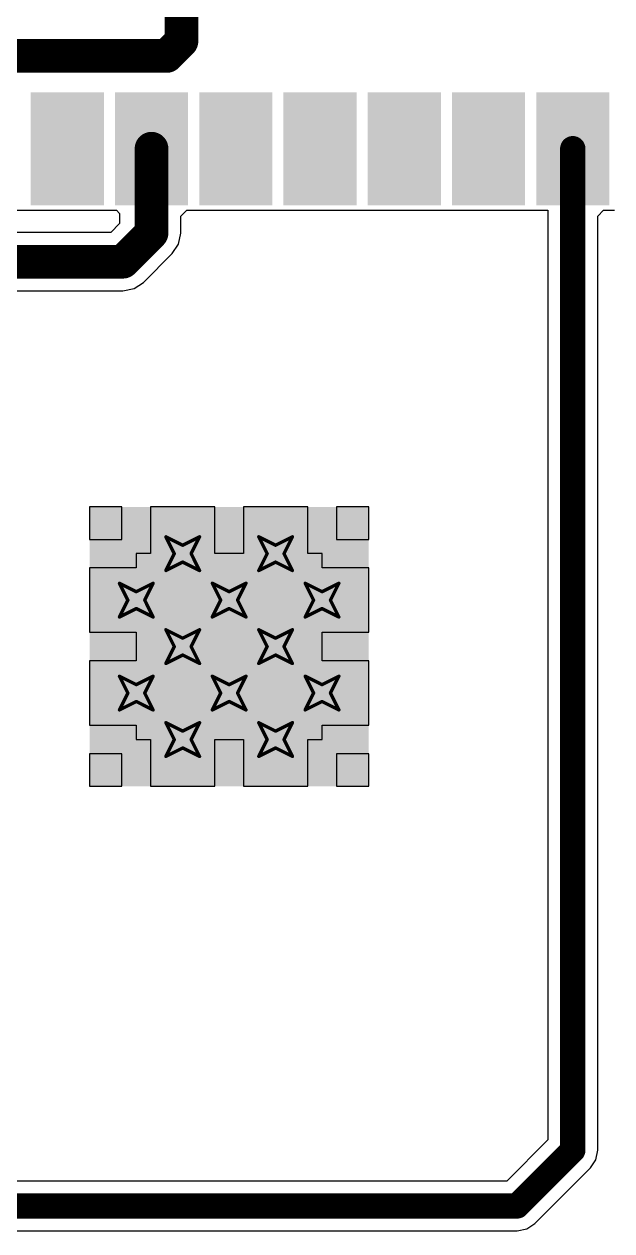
# Model space of a CAD drawing. Header units: inches. Extents: x -5 to 433, y -20 to 71.
# Drawn here: x 66.56 to 75.42, y 31.91 to 50.09 of the extents above; entities that cross this region are included whole.
import ezdxf

# ---------------------------------------------------------------- set-up
doc = ezdxf.new("R2010")
doc.units = ezdxf.units.IN
for name, color, linetype in [('Bottom Layer', 5, 'Continuous'), ('Drill Drawing', 1, 'Continuous'), ('Multi-Layer', 9, 'Continuous'), ('Pad Holes', 156, 'Continuous'), ('Top Layer', 1, 'Continuous'), ('Top Paste', 8, 'Continuous'), ('Top Solder', 216, 'Continuous')]:
    doc.layers.add(name, color=color, linetype=linetype)

msp = doc.modelspace()

# ---------------------------------------------------------------- hatches: boundary and pattern name
at = {"layer": 'Bottom Layer'}
h = msp.add_hatch(color=5, dxfattribs=at)
edge = h.paths.add_edge_path()
edge.add_arc((68.948, 42.109), 0.3, 0, 360)
h = msp.add_hatch(color=5, dxfattribs=at)
edge = h.paths.add_edge_path()
edge.add_arc((70.348, 42.109), 0.3, 0, 360)
h = msp.add_hatch(color=5, dxfattribs=at)
edge = h.paths.add_edge_path()
edge.add_arc((68.248, 41.409), 0.3, 0, 360)
h = msp.add_hatch(color=5, dxfattribs=at)
edge = h.paths.add_edge_path()
edge.add_arc((69.648, 41.409), 0.3, 0, 360)
h = msp.add_hatch(color=5, dxfattribs=at)
edge = h.paths.add_edge_path()
edge.add_arc((71.048, 41.409), 0.3, 0, 360)
h = msp.add_hatch(color=5, dxfattribs=at)
edge = h.paths.add_edge_path()
edge.add_arc((68.948, 40.709), 0.3, 0, 360)
h = msp.add_hatch(color=5, dxfattribs=at)
edge = h.paths.add_edge_path()
edge.add_arc((70.348, 40.709), 0.3, 0, 360)
h = msp.add_hatch(color=5, dxfattribs=at)
edge = h.paths.add_edge_path()
edge.add_arc((68.248, 40.009), 0.3, 0, 360)
h = msp.add_hatch(color=5, dxfattribs=at)
edge = h.paths.add_edge_path()
edge.add_arc((69.648, 40.009), 0.3, 0, 360)
h = msp.add_hatch(color=5, dxfattribs=at)
edge = h.paths.add_edge_path()
edge.add_arc((71.048, 40.009), 0.3, 0, 360)
h = msp.add_hatch(color=5, dxfattribs=at)
edge = h.paths.add_edge_path()
edge.add_arc((68.948, 39.309), 0.3, 0, 360)
h = msp.add_hatch(color=5, dxfattribs=at)
edge = h.paths.add_edge_path()
edge.add_arc((70.348, 39.309), 0.3, 0, 360)
at = {"layer": 'Multi-Layer'}
h = msp.add_hatch(color=9, dxfattribs=at)
edge = h.paths.add_edge_path()
edge.add_arc((68.948, 42.109), 0.3, 0, 360)
h = msp.add_hatch(color=9, dxfattribs=at)
edge = h.paths.add_edge_path()
edge.add_arc((70.348, 42.109), 0.3, 0, 360)
h = msp.add_hatch(color=9, dxfattribs=at)
edge = h.paths.add_edge_path()
edge.add_arc((68.248, 41.409), 0.3, 0, 360)
h = msp.add_hatch(color=9, dxfattribs=at)
edge = h.paths.add_edge_path()
edge.add_arc((69.648, 41.409), 0.3, 0, 360)
h = msp.add_hatch(color=9, dxfattribs=at)
edge = h.paths.add_edge_path()
edge.add_arc((71.048, 41.409), 0.3, 0, 360)
h = msp.add_hatch(color=9, dxfattribs=at)
edge = h.paths.add_edge_path()
edge.add_arc((68.948, 40.709), 0.3, 0, 360)
h = msp.add_hatch(color=9, dxfattribs=at)
edge = h.paths.add_edge_path()
edge.add_arc((70.348, 40.709), 0.3, 0, 360)
h = msp.add_hatch(color=9, dxfattribs=at)
edge = h.paths.add_edge_path()
edge.add_arc((68.248, 40.009), 0.3, 0, 360)
h = msp.add_hatch(color=9, dxfattribs=at)
edge = h.paths.add_edge_path()
edge.add_arc((69.648, 40.009), 0.3, 0, 360)
h = msp.add_hatch(color=9, dxfattribs=at)
edge = h.paths.add_edge_path()
edge.add_arc((71.048, 40.009), 0.3, 0, 360)
h = msp.add_hatch(color=9, dxfattribs=at)
edge = h.paths.add_edge_path()
edge.add_arc((68.948, 39.309), 0.3, 0, 360)
h = msp.add_hatch(color=9, dxfattribs=at)
edge = h.paths.add_edge_path()
edge.add_arc((70.348, 39.309), 0.3, 0, 360)
at = {"layer": 'Pad Holes'}
h = msp.add_hatch(color=7, dxfattribs=at)
edge = h.paths.add_edge_path()
edge.add_arc((68.948, 42.109), 0.15, 0, 360)
h = msp.add_hatch(color=7, dxfattribs=at)
edge = h.paths.add_edge_path()
edge.add_arc((70.348, 42.109), 0.15, 0, 360)
h = msp.add_hatch(color=7, dxfattribs=at)
edge = h.paths.add_edge_path()
edge.add_arc((68.248, 41.409), 0.15, 0, 360)
h = msp.add_hatch(color=7, dxfattribs=at)
edge = h.paths.add_edge_path()
edge.add_arc((69.648, 41.409), 0.15, 0, 360)
h = msp.add_hatch(color=7, dxfattribs=at)
edge = h.paths.add_edge_path()
edge.add_arc((71.048, 41.409), 0.15, 0, 360)
h = msp.add_hatch(color=7, dxfattribs=at)
edge = h.paths.add_edge_path()
edge.add_arc((68.948, 40.709), 0.15, 0, 360)
h = msp.add_hatch(color=7, dxfattribs=at)
edge = h.paths.add_edge_path()
edge.add_arc((70.348, 40.709), 0.15, 0, 360)
h = msp.add_hatch(color=7, dxfattribs=at)
edge = h.paths.add_edge_path()
edge.add_arc((68.248, 40.009), 0.15, 0, 360)
h = msp.add_hatch(color=7, dxfattribs=at)
edge = h.paths.add_edge_path()
edge.add_arc((69.648, 40.009), 0.15, 0, 360)
h = msp.add_hatch(color=7, dxfattribs=at)
edge = h.paths.add_edge_path()
edge.add_arc((71.048, 40.009), 0.15, 0, 360)
h = msp.add_hatch(color=7, dxfattribs=at)
edge = h.paths.add_edge_path()
edge.add_arc((68.948, 39.309), 0.15, 0, 360)
h = msp.add_hatch(color=7, dxfattribs=at)
edge = h.paths.add_edge_path()
edge.add_arc((70.348, 39.309), 0.15, 0, 360)
at = {"layer": 'Top Layer'}
for points in [[(67.658, 48.959), (67.658, 47.459), (66.758, 47.459), (66.758, 48.959)], [(68.928, 48.959), (68.928, 47.459), (68.028, 47.459), (68.028, 48.959)], [(70.198, 48.959), (70.198, 47.459), (69.298, 47.459), (69.298, 48.959)], [(71.468, 48.959), (71.468, 47.459), (70.568, 47.459), (70.568, 48.959)], [(72.738, 48.959), (72.738, 47.459), (71.838, 47.459), (71.838, 48.959)], [(74.008, 48.959), (74.008, 47.459), (73.108, 47.459), (73.108, 48.959)], [(75.278, 48.959), (75.278, 47.459), (74.378, 47.459), (74.378, 48.959)], [(67.544, 38.605), (71.752, 38.605), (71.752, 42.813), (67.544, 42.813)], [(68.698, 42.559), (68.698, 41.659), (67.798, 41.659), (67.798, 42.559)], [(70.098, 42.559), (70.098, 41.659), (69.198, 41.659), (69.198, 42.559)], [(71.498, 42.559), (71.498, 41.659), (70.598, 41.659), (70.598, 42.559)], [(68.698, 41.159), (68.698, 40.259), (67.798, 40.259), (67.798, 41.159)], [(70.098, 41.159), (70.098, 40.259), (69.198, 40.259), (69.198, 41.159)], [(71.498, 41.159), (71.498, 40.259), (70.598, 40.259), (70.598, 41.159)], [(68.698, 39.759), (68.698, 38.859), (67.798, 38.859), (67.798, 39.759)], [(70.098, 39.759), (70.098, 38.859), (69.198, 38.859), (69.198, 39.759)], [(71.498, 39.759), (71.498, 38.859), (70.598, 38.859), (70.598, 39.759)]]:
    msp.add_hatch(color=1, dxfattribs=at).paths.add_polyline_path(points)
h = msp.add_hatch(color=1, dxfattribs=at)
edge = h.paths.add_edge_path()
edge.add_arc((68.948, 42.109), 0.3, 0, 360)
h = msp.add_hatch(color=1, dxfattribs=at)
edge = h.paths.add_edge_path()
edge.add_arc((70.348, 42.109), 0.3, 0, 360)
h = msp.add_hatch(color=1, dxfattribs=at)
edge = h.paths.add_edge_path()
edge.add_arc((68.248, 41.409), 0.3, 0, 360)
h = msp.add_hatch(color=1, dxfattribs=at)
edge = h.paths.add_edge_path()
edge.add_arc((69.648, 41.409), 0.3, 0, 360)
h = msp.add_hatch(color=1, dxfattribs=at)
edge = h.paths.add_edge_path()
edge.add_arc((71.048, 41.409), 0.3, 0, 360)
h = msp.add_hatch(color=1, dxfattribs=at)
edge = h.paths.add_edge_path()
edge.add_arc((68.948, 40.709), 0.3, 0, 360)
h = msp.add_hatch(color=1, dxfattribs=at)
edge = h.paths.add_edge_path()
edge.add_arc((70.348, 40.709), 0.3, 0, 360)
h = msp.add_hatch(color=1, dxfattribs=at)
edge = h.paths.add_edge_path()
edge.add_arc((68.248, 40.009), 0.3, 0, 360)
h = msp.add_hatch(color=1, dxfattribs=at)
edge = h.paths.add_edge_path()
edge.add_arc((69.648, 40.009), 0.3, 0, 360)
h = msp.add_hatch(color=1, dxfattribs=at)
edge = h.paths.add_edge_path()
edge.add_arc((71.048, 40.009), 0.3, 0, 360)
h = msp.add_hatch(color=1, dxfattribs=at)
edge = h.paths.add_edge_path()
edge.add_arc((68.948, 39.309), 0.3, 0, 360)
h = msp.add_hatch(color=1, dxfattribs=at)
edge = h.paths.add_edge_path()
edge.add_arc((70.348, 39.309), 0.3, 0, 360)
at = {"layer": 'Top Paste'}
for points in [[(67.658, 48.959), (67.658, 47.459), (66.758, 47.459), (66.758, 48.959)], [(68.928, 48.959), (68.928, 47.459), (68.028, 47.459), (68.028, 48.959)], [(70.198, 48.959), (70.198, 47.459), (69.298, 47.459), (69.298, 48.959)], [(71.468, 48.959), (71.468, 47.459), (70.568, 47.459), (70.568, 48.959)], [(72.738, 48.959), (72.738, 47.459), (71.838, 47.459), (71.838, 48.959)], [(74.008, 48.959), (74.008, 47.459), (73.108, 47.459), (73.108, 48.959)], [(75.278, 48.959), (75.278, 47.459), (74.378, 47.459), (74.378, 48.959)], [(68.698, 42.559), (68.698, 41.659), (67.798, 41.659), (67.798, 42.559)], [(70.098, 42.559), (70.098, 41.659), (69.198, 41.659), (69.198, 42.559)], [(71.498, 42.559), (71.498, 41.659), (70.598, 41.659), (70.598, 42.559)], [(68.698, 41.159), (68.698, 40.259), (67.798, 40.259), (67.798, 41.159)], [(70.098, 41.159), (70.098, 40.259), (69.198, 40.259), (69.198, 41.159)], [(71.498, 41.159), (71.498, 40.259), (70.598, 40.259), (70.598, 41.159)], [(68.698, 39.759), (68.698, 38.859), (67.798, 38.859), (67.798, 39.759)], [(70.098, 39.759), (70.098, 38.859), (69.198, 38.859), (69.198, 39.759)], [(71.498, 39.759), (71.498, 38.859), (70.598, 38.859), (70.598, 39.759)]]:
    msp.add_hatch(color=8, dxfattribs=at).paths.add_polyline_path(points)
at = {"layer": 'Top Solder'}
for points in [[(67.76, 49.06), (67.76, 47.357), (66.657, 47.357), (66.657, 49.06)], [(69.03, 49.06), (69.03, 47.357), (67.927, 47.357), (67.927, 49.06)], [(70.3, 49.06), (70.3, 47.357), (69.197, 47.357), (69.197, 49.06)], [(71.57, 49.06), (71.57, 47.357), (70.467, 47.357), (70.467, 49.06)], [(72.84, 49.06), (72.84, 47.357), (71.737, 47.357), (71.737, 49.06)], [(74.11, 49.06), (74.11, 47.357), (73.007, 47.357), (73.007, 49.06)], [(75.38, 49.06), (75.38, 47.357), (74.277, 47.357), (74.277, 49.06)], [(68.8, 42.66), (68.8, 41.557), (67.697, 41.557), (67.697, 42.66)], [(70.2, 42.66), (70.2, 41.557), (69.097, 41.557), (69.097, 42.66)], [(71.6, 42.66), (71.6, 41.557), (70.497, 41.557), (70.497, 42.66)], [(68.8, 41.26), (68.8, 40.157), (67.697, 40.157), (67.697, 41.26)], [(70.2, 41.26), (70.2, 40.157), (69.097, 40.157), (69.097, 41.26)], [(71.6, 41.26), (71.6, 40.157), (70.497, 40.157), (70.497, 41.26)], [(68.8, 39.86), (68.8, 38.757), (67.697, 38.757), (67.697, 39.86)], [(70.2, 39.86), (70.2, 38.757), (69.097, 38.757), (69.097, 39.86)], [(71.6, 39.86), (71.6, 38.757), (70.497, 38.757), (70.497, 39.86)]]:
    msp.add_hatch(color=216, dxfattribs=at).paths.add_polyline_path(points)

# ---------------------------------------------------------------- linework, layer by layer
at = {"layer": 'Drill Drawing'}
for points in [[(68.694, 42.363, 0.0508, 0.0508, 0), (68.948, 42.236, 0.0508, 0.0508, 0)], [(68.694, 42.363, 0.0508, 0.0508, 0), (68.821, 42.109, 0.0508, 0.0508, 0)], [(68.948, 42.236, 0.0508, 0.0508, 0), (69.202, 42.363, 0.0508, 0.0508, 0)], [(69.075, 42.109, 0.0508, 0.0508, 0), (69.202, 42.363, 0.0508, 0.0508, 0)], [(70.094, 42.363, 0.0508, 0.0508, 0), (70.348, 42.236, 0.0508, 0.0508, 0)], [(70.094, 42.363, 0.0508, 0.0508, 0), (70.221, 42.109, 0.0508, 0.0508, 0)], [(70.348, 42.236, 0.0508, 0.0508, 0), (70.602, 42.363, 0.0508, 0.0508, 0)], [(70.475, 42.109, 0.0508, 0.0508, 0), (70.602, 42.363, 0.0508, 0.0508, 0)], [(68.694, 41.855, 0.0508, 0.0508, 0), (68.821, 42.109, 0.0508, 0.0508, 0)], [(68.694, 41.855, 0.0508, 0.0508, 0), (68.948, 41.982, 0.0508, 0.0508, 0)], [(68.948, 41.982, 0.0508, 0.0508, 0), (69.202, 41.855, 0.0508, 0.0508, 0)], [(69.075, 42.109, 0.0508, 0.0508, 0), (69.202, 41.855, 0.0508, 0.0508, 0)], [(70.094, 41.855, 0.0508, 0.0508, 0), (70.221, 42.109, 0.0508, 0.0508, 0)], [(70.094, 41.855, 0.0508, 0.0508, 0), (70.348, 41.982, 0.0508, 0.0508, 0)], [(70.348, 41.982, 0.0508, 0.0508, 0), (70.602, 41.855, 0.0508, 0.0508, 0)], [(70.475, 42.109, 0.0508, 0.0508, 0), (70.602, 41.855, 0.0508, 0.0508, 0)], [(67.994, 41.663, 0.0508, 0.0508, 0), (68.248, 41.536, 0.0508, 0.0508, 0)], [(67.994, 41.663, 0.0508, 0.0508, 0), (68.121, 41.409, 0.0508, 0.0508, 0)], [(68.248, 41.536, 0.0508, 0.0508, 0), (68.502, 41.663, 0.0508, 0.0508, 0)], [(68.375, 41.409, 0.0508, 0.0508, 0), (68.502, 41.663, 0.0508, 0.0508, 0)], [(69.394, 41.663, 0.0508, 0.0508, 0), (69.648, 41.536, 0.0508, 0.0508, 0)], [(69.394, 41.663, 0.0508, 0.0508, 0), (69.521, 41.409, 0.0508, 0.0508, 0)], [(69.648, 41.536, 0.0508, 0.0508, 0), (69.902, 41.663, 0.0508, 0.0508, 0)], [(69.775, 41.409, 0.0508, 0.0508, 0), (69.902, 41.663, 0.0508, 0.0508, 0)], [(70.794, 41.663, 0.0508, 0.0508, 0), (71.048, 41.536, 0.0508, 0.0508, 0)], [(70.794, 41.663, 0.0508, 0.0508, 0), (70.921, 41.409, 0.0508, 0.0508, 0)], [(71.048, 41.536, 0.0508, 0.0508, 0), (71.302, 41.663, 0.0508, 0.0508, 0)], [(71.175, 41.409, 0.0508, 0.0508, 0), (71.302, 41.663, 0.0508, 0.0508, 0)], [(67.994, 41.155, 0.0508, 0.0508, 0), (68.121, 41.409, 0.0508, 0.0508, 0)], [(67.994, 41.155, 0.0508, 0.0508, 0), (68.248, 41.282, 0.0508, 0.0508, 0)], [(68.248, 41.282, 0.0508, 0.0508, 0), (68.502, 41.155, 0.0508, 0.0508, 0)], [(68.375, 41.409, 0.0508, 0.0508, 0), (68.502, 41.155, 0.0508, 0.0508, 0)], [(69.394, 41.155, 0.0508, 0.0508, 0), (69.521, 41.409, 0.0508, 0.0508, 0)], [(69.394, 41.155, 0.0508, 0.0508, 0), (69.648, 41.282, 0.0508, 0.0508, 0)], [(69.648, 41.282, 0.0508, 0.0508, 0), (69.902, 41.155, 0.0508, 0.0508, 0)], [(69.775, 41.409, 0.0508, 0.0508, 0), (69.902, 41.155, 0.0508, 0.0508, 0)], [(70.794, 41.155, 0.0508, 0.0508, 0), (70.921, 41.409, 0.0508, 0.0508, 0)], [(70.794, 41.155, 0.0508, 0.0508, 0), (71.048, 41.282, 0.0508, 0.0508, 0)], [(71.048, 41.282, 0.0508, 0.0508, 0), (71.302, 41.155, 0.0508, 0.0508, 0)], [(71.175, 41.409, 0.0508, 0.0508, 0), (71.302, 41.155, 0.0508, 0.0508, 0)], [(68.694, 40.963, 0.0508, 0.0508, 0), (68.948, 40.836, 0.0508, 0.0508, 0)], [(68.694, 40.963, 0.0508, 0.0508, 0), (68.821, 40.709, 0.0508, 0.0508, 0)], [(68.948, 40.836, 0.0508, 0.0508, 0), (69.202, 40.963, 0.0508, 0.0508, 0)], [(69.075, 40.709, 0.0508, 0.0508, 0), (69.202, 40.963, 0.0508, 0.0508, 0)], [(70.094, 40.963, 0.0508, 0.0508, 0), (70.348, 40.836, 0.0508, 0.0508, 0)], [(70.094, 40.963, 0.0508, 0.0508, 0), (70.221, 40.709, 0.0508, 0.0508, 0)], [(70.348, 40.836, 0.0508, 0.0508, 0), (70.602, 40.963, 0.0508, 0.0508, 0)], [(70.475, 40.709, 0.0508, 0.0508, 0), (70.602, 40.963, 0.0508, 0.0508, 0)], [(68.694, 40.455, 0.0508, 0.0508, 0), (68.821, 40.709, 0.0508, 0.0508, 0)], [(69.075, 40.709, 0.0508, 0.0508, 0), (69.202, 40.455, 0.0508, 0.0508, 0)], [(70.094, 40.455, 0.0508, 0.0508, 0), (70.221, 40.709, 0.0508, 0.0508, 0)], [(70.475, 40.709, 0.0508, 0.0508, 0), (70.602, 40.455, 0.0508, 0.0508, 0)], [(68.694, 40.455, 0.0508, 0.0508, 0), (68.948, 40.582, 0.0508, 0.0508, 0)], [(68.948, 40.582, 0.0508, 0.0508, 0), (69.202, 40.455, 0.0508, 0.0508, 0)], [(70.094, 40.455, 0.0508, 0.0508, 0), (70.348, 40.582, 0.0508, 0.0508, 0)], [(70.348, 40.582, 0.0508, 0.0508, 0), (70.602, 40.455, 0.0508, 0.0508, 0)], [(67.994, 40.263, 0.0508, 0.0508, 0), (68.248, 40.136, 0.0508, 0.0508, 0)], [(67.994, 40.263, 0.0508, 0.0508, 0), (68.121, 40.009, 0.0508, 0.0508, 0)], [(68.248, 40.136, 0.0508, 0.0508, 0), (68.502, 40.263, 0.0508, 0.0508, 0)], [(68.375, 40.009, 0.0508, 0.0508, 0), (68.502, 40.263, 0.0508, 0.0508, 0)], [(69.394, 40.263, 0.0508, 0.0508, 0), (69.648, 40.136, 0.0508, 0.0508, 0)], [(69.394, 40.263, 0.0508, 0.0508, 0), (69.521, 40.009, 0.0508, 0.0508, 0)], [(69.648, 40.136, 0.0508, 0.0508, 0), (69.902, 40.263, 0.0508, 0.0508, 0)], [(69.775, 40.009, 0.0508, 0.0508, 0), (69.902, 40.263, 0.0508, 0.0508, 0)], [(70.794, 40.263, 0.0508, 0.0508, 0), (71.048, 40.136, 0.0508, 0.0508, 0)], [(70.794, 40.263, 0.0508, 0.0508, 0), (70.921, 40.009, 0.0508, 0.0508, 0)], [(71.048, 40.136, 0.0508, 0.0508, 0), (71.302, 40.263, 0.0508, 0.0508, 0)], [(71.175, 40.009, 0.0508, 0.0508, 0), (71.302, 40.263, 0.0508, 0.0508, 0)], [(67.994, 39.755, 0.0508, 0.0508, 0), (68.121, 40.009, 0.0508, 0.0508, 0)], [(68.375, 40.009, 0.0508, 0.0508, 0), (68.502, 39.755, 0.0508, 0.0508, 0)], [(69.394, 39.755, 0.0508, 0.0508, 0), (69.521, 40.009, 0.0508, 0.0508, 0)], [(69.775, 40.009, 0.0508, 0.0508, 0), (69.902, 39.755, 0.0508, 0.0508, 0)], [(70.794, 39.755, 0.0508, 0.0508, 0), (70.921, 40.009, 0.0508, 0.0508, 0)], [(71.175, 40.009, 0.0508, 0.0508, 0), (71.302, 39.755, 0.0508, 0.0508, 0)], [(67.994, 39.755, 0.0508, 0.0508, 0), (68.248, 39.882, 0.0508, 0.0508, 0)], [(68.248, 39.882, 0.0508, 0.0508, 0), (68.502, 39.755, 0.0508, 0.0508, 0)], [(69.394, 39.755, 0.0508, 0.0508, 0), (69.648, 39.882, 0.0508, 0.0508, 0)], [(69.648, 39.882, 0.0508, 0.0508, 0), (69.902, 39.755, 0.0508, 0.0508, 0)], [(70.794, 39.755, 0.0508, 0.0508, 0), (71.048, 39.882, 0.0508, 0.0508, 0)], [(71.048, 39.882, 0.0508, 0.0508, 0), (71.302, 39.755, 0.0508, 0.0508, 0)], [(68.694, 39.563, 0.0508, 0.0508, 0), (68.948, 39.436, 0.0508, 0.0508, 0)], [(68.694, 39.563, 0.0508, 0.0508, 0), (68.821, 39.309, 0.0508, 0.0508, 0)], [(68.948, 39.436, 0.0508, 0.0508, 0), (69.202, 39.563, 0.0508, 0.0508, 0)], [(69.075, 39.309, 0.0508, 0.0508, 0), (69.202, 39.563, 0.0508, 0.0508, 0)], [(70.094, 39.563, 0.0508, 0.0508, 0), (70.348, 39.436, 0.0508, 0.0508, 0)], [(70.094, 39.563, 0.0508, 0.0508, 0), (70.221, 39.309, 0.0508, 0.0508, 0)], [(70.348, 39.436, 0.0508, 0.0508, 0), (70.602, 39.563, 0.0508, 0.0508, 0)], [(70.475, 39.309, 0.0508, 0.0508, 0), (70.602, 39.563, 0.0508, 0.0508, 0)], [(68.694, 39.055, 0.0508, 0.0508, 0), (68.821, 39.309, 0.0508, 0.0508, 0)], [(69.075, 39.309, 0.0508, 0.0508, 0), (69.202, 39.055, 0.0508, 0.0508, 0)], [(70.094, 39.055, 0.0508, 0.0508, 0), (70.221, 39.309, 0.0508, 0.0508, 0)], [(70.475, 39.309, 0.0508, 0.0508, 0), (70.602, 39.055, 0.0508, 0.0508, 0)], [(68.694, 39.055, 0.0508, 0.0508, 0), (68.948, 39.182, 0.0508, 0.0508, 0)], [(68.948, 39.182, 0.0508, 0.0508, 0), (69.202, 39.055, 0.0508, 0.0508, 0)], [(70.094, 39.055, 0.0508, 0.0508, 0), (70.348, 39.182, 0.0508, 0.0508, 0)], [(70.348, 39.182, 0.0508, 0.0508, 0), (70.602, 39.055, 0.0508, 0.0508, 0)]]:
    msp.add_lwpolyline(points, format="xyseb", dxfattribs=at)
for points in [[(68.682, 42.363, 0.0254, 0.0254, 1), (68.707, 42.363, 0.0254, 0.0254, 1)], [(68.682, 42.363, 0.0254, 0.0254, 1), (68.707, 42.363, 0.0254, 0.0254, 1)], [(69.19, 42.363, 0.0254, 0.0254, 1), (69.215, 42.363, 0.0254, 0.0254, 1)], [(69.19, 42.363, 0.0254, 0.0254, 1), (69.215, 42.363, 0.0254, 0.0254, 1)], [(70.082, 42.363, 0.0254, 0.0254, 1), (70.107, 42.363, 0.0254, 0.0254, 1)], [(70.082, 42.363, 0.0254, 0.0254, 1), (70.107, 42.363, 0.0254, 0.0254, 1)], [(70.59, 42.363, 0.0254, 0.0254, 1), (70.615, 42.363, 0.0254, 0.0254, 1)], [(70.59, 42.363, 0.0254, 0.0254, 1), (70.615, 42.363, 0.0254, 0.0254, 1)], [(68.936, 42.236, 0.0254, 0.0254, 1), (68.961, 42.236, 0.0254, 0.0254, 1)], [(68.936, 42.236, 0.0254, 0.0254, 1), (68.961, 42.236, 0.0254, 0.0254, 1)], [(70.336, 42.236, 0.0254, 0.0254, 1), (70.361, 42.236, 0.0254, 0.0254, 1)], [(70.336, 42.236, 0.0254, 0.0254, 1), (70.361, 42.236, 0.0254, 0.0254, 1)], [(68.809, 42.109, 0.0254, 0.0254, 1), (68.834, 42.109, 0.0254, 0.0254, 1)], [(68.809, 42.109, 0.0254, 0.0254, 1), (68.834, 42.109, 0.0254, 0.0254, 1)], [(68.936, 41.982, 0.0254, 0.0254, 1), (68.961, 41.982, 0.0254, 0.0254, 1)], [(68.936, 41.982, 0.0254, 0.0254, 1), (68.961, 41.982, 0.0254, 0.0254, 1)], [(69.063, 42.109, 0.0254, 0.0254, 1), (69.088, 42.109, 0.0254, 0.0254, 1)], [(69.063, 42.109, 0.0254, 0.0254, 1), (69.088, 42.109, 0.0254, 0.0254, 1)], [(70.209, 42.109, 0.0254, 0.0254, 1), (70.234, 42.109, 0.0254, 0.0254, 1)], [(70.209, 42.109, 0.0254, 0.0254, 1), (70.234, 42.109, 0.0254, 0.0254, 1)], [(70.336, 41.982, 0.0254, 0.0254, 1), (70.361, 41.982, 0.0254, 0.0254, 1)], [(70.336, 41.982, 0.0254, 0.0254, 1), (70.361, 41.982, 0.0254, 0.0254, 1)], [(70.463, 42.109, 0.0254, 0.0254, 1), (70.488, 42.109, 0.0254, 0.0254, 1)], [(70.463, 42.109, 0.0254, 0.0254, 1), (70.488, 42.109, 0.0254, 0.0254, 1)], [(68.682, 41.855, 0.0254, 0.0254, 1), (68.707, 41.855, 0.0254, 0.0254, 1)], [(68.682, 41.855, 0.0254, 0.0254, 1), (68.707, 41.855, 0.0254, 0.0254, 1)], [(69.19, 41.855, 0.0254, 0.0254, 1), (69.215, 41.855, 0.0254, 0.0254, 1)], [(69.19, 41.855, 0.0254, 0.0254, 1), (69.215, 41.855, 0.0254, 0.0254, 1)], [(70.082, 41.855, 0.0254, 0.0254, 1), (70.107, 41.855, 0.0254, 0.0254, 1)], [(70.082, 41.855, 0.0254, 0.0254, 1), (70.107, 41.855, 0.0254, 0.0254, 1)], [(70.59, 41.855, 0.0254, 0.0254, 1), (70.615, 41.855, 0.0254, 0.0254, 1)], [(70.59, 41.855, 0.0254, 0.0254, 1), (70.615, 41.855, 0.0254, 0.0254, 1)], [(67.982, 41.663, 0.0254, 0.0254, 1), (68.007, 41.663, 0.0254, 0.0254, 1)], [(67.982, 41.663, 0.0254, 0.0254, 1), (68.007, 41.663, 0.0254, 0.0254, 1)], [(68.49, 41.663, 0.0254, 0.0254, 1), (68.515, 41.663, 0.0254, 0.0254, 1)], [(68.49, 41.663, 0.0254, 0.0254, 1), (68.515, 41.663, 0.0254, 0.0254, 1)], [(69.382, 41.663, 0.0254, 0.0254, 1), (69.407, 41.663, 0.0254, 0.0254, 1)], [(69.382, 41.663, 0.0254, 0.0254, 1), (69.407, 41.663, 0.0254, 0.0254, 1)], [(69.89, 41.663, 0.0254, 0.0254, 1), (69.915, 41.663, 0.0254, 0.0254, 1)], [(69.89, 41.663, 0.0254, 0.0254, 1), (69.915, 41.663, 0.0254, 0.0254, 1)], [(70.782, 41.663, 0.0254, 0.0254, 1), (70.807, 41.663, 0.0254, 0.0254, 1)], [(70.782, 41.663, 0.0254, 0.0254, 1), (70.807, 41.663, 0.0254, 0.0254, 1)], [(71.29, 41.663, 0.0254, 0.0254, 1), (71.315, 41.663, 0.0254, 0.0254, 1)], [(71.29, 41.663, 0.0254, 0.0254, 1), (71.315, 41.663, 0.0254, 0.0254, 1)], [(68.236, 41.536, 0.0254, 0.0254, 1), (68.261, 41.536, 0.0254, 0.0254, 1)], [(68.236, 41.536, 0.0254, 0.0254, 1), (68.261, 41.536, 0.0254, 0.0254, 1)], [(69.636, 41.536, 0.0254, 0.0254, 1), (69.661, 41.536, 0.0254, 0.0254, 1)], [(69.636, 41.536, 0.0254, 0.0254, 1), (69.661, 41.536, 0.0254, 0.0254, 1)], [(71.036, 41.536, 0.0254, 0.0254, 1), (71.061, 41.536, 0.0254, 0.0254, 1)], [(71.036, 41.536, 0.0254, 0.0254, 1), (71.061, 41.536, 0.0254, 0.0254, 1)], [(68.109, 41.409, 0.0254, 0.0254, 1), (68.134, 41.409, 0.0254, 0.0254, 1)], [(68.109, 41.409, 0.0254, 0.0254, 1), (68.134, 41.409, 0.0254, 0.0254, 1)], [(68.236, 41.282, 0.0254, 0.0254, 1), (68.261, 41.282, 0.0254, 0.0254, 1)], [(68.236, 41.282, 0.0254, 0.0254, 1), (68.261, 41.282, 0.0254, 0.0254, 1)], [(68.363, 41.409, 0.0254, 0.0254, 1), (68.388, 41.409, 0.0254, 0.0254, 1)], [(68.363, 41.409, 0.0254, 0.0254, 1), (68.388, 41.409, 0.0254, 0.0254, 1)], [(69.509, 41.409, 0.0254, 0.0254, 1), (69.534, 41.409, 0.0254, 0.0254, 1)], [(69.509, 41.409, 0.0254, 0.0254, 1), (69.534, 41.409, 0.0254, 0.0254, 1)], [(69.636, 41.282, 0.0254, 0.0254, 1), (69.661, 41.282, 0.0254, 0.0254, 1)], [(69.636, 41.282, 0.0254, 0.0254, 1), (69.661, 41.282, 0.0254, 0.0254, 1)], [(69.763, 41.409, 0.0254, 0.0254, 1), (69.788, 41.409, 0.0254, 0.0254, 1)], [(69.763, 41.409, 0.0254, 0.0254, 1), (69.788, 41.409, 0.0254, 0.0254, 1)], [(70.909, 41.409, 0.0254, 0.0254, 1), (70.934, 41.409, 0.0254, 0.0254, 1)], [(70.909, 41.409, 0.0254, 0.0254, 1), (70.934, 41.409, 0.0254, 0.0254, 1)], [(71.036, 41.282, 0.0254, 0.0254, 1), (71.061, 41.282, 0.0254, 0.0254, 1)], [(71.036, 41.282, 0.0254, 0.0254, 1), (71.061, 41.282, 0.0254, 0.0254, 1)], [(71.163, 41.409, 0.0254, 0.0254, 1), (71.188, 41.409, 0.0254, 0.0254, 1)], [(71.163, 41.409, 0.0254, 0.0254, 1), (71.188, 41.409, 0.0254, 0.0254, 1)], [(67.982, 41.155, 0.0254, 0.0254, 1), (68.007, 41.155, 0.0254, 0.0254, 1)], [(67.982, 41.155, 0.0254, 0.0254, 1), (68.007, 41.155, 0.0254, 0.0254, 1)], [(68.49, 41.155, 0.0254, 0.0254, 1), (68.515, 41.155, 0.0254, 0.0254, 1)], [(68.49, 41.155, 0.0254, 0.0254, 1), (68.515, 41.155, 0.0254, 0.0254, 1)], [(69.382, 41.155, 0.0254, 0.0254, 1), (69.407, 41.155, 0.0254, 0.0254, 1)], [(69.382, 41.155, 0.0254, 0.0254, 1), (69.407, 41.155, 0.0254, 0.0254, 1)], [(69.89, 41.155, 0.0254, 0.0254, 1), (69.915, 41.155, 0.0254, 0.0254, 1)], [(69.89, 41.155, 0.0254, 0.0254, 1), (69.915, 41.155, 0.0254, 0.0254, 1)], [(70.782, 41.155, 0.0254, 0.0254, 1), (70.807, 41.155, 0.0254, 0.0254, 1)], [(70.782, 41.155, 0.0254, 0.0254, 1), (70.807, 41.155, 0.0254, 0.0254, 1)], [(71.29, 41.155, 0.0254, 0.0254, 1), (71.315, 41.155, 0.0254, 0.0254, 1)], [(71.29, 41.155, 0.0254, 0.0254, 1), (71.315, 41.155, 0.0254, 0.0254, 1)], [(68.682, 40.963, 0.0254, 0.0254, 1), (68.707, 40.963, 0.0254, 0.0254, 1)], [(68.682, 40.963, 0.0254, 0.0254, 1), (68.707, 40.963, 0.0254, 0.0254, 1)], [(69.19, 40.963, 0.0254, 0.0254, 1), (69.215, 40.963, 0.0254, 0.0254, 1)], [(69.19, 40.963, 0.0254, 0.0254, 1), (69.215, 40.963, 0.0254, 0.0254, 1)], [(70.082, 40.963, 0.0254, 0.0254, 1), (70.107, 40.963, 0.0254, 0.0254, 1)], [(70.082, 40.963, 0.0254, 0.0254, 1), (70.107, 40.963, 0.0254, 0.0254, 1)], [(70.59, 40.963, 0.0254, 0.0254, 1), (70.615, 40.963, 0.0254, 0.0254, 1)], [(70.59, 40.963, 0.0254, 0.0254, 1), (70.615, 40.963, 0.0254, 0.0254, 1)], [(68.809, 40.709, 0.0254, 0.0254, 1), (68.834, 40.709, 0.0254, 0.0254, 1)], [(68.809, 40.709, 0.0254, 0.0254, 1), (68.834, 40.709, 0.0254, 0.0254, 1)], [(68.936, 40.836, 0.0254, 0.0254, 1), (68.961, 40.836, 0.0254, 0.0254, 1)], [(68.936, 40.836, 0.0254, 0.0254, 1), (68.961, 40.836, 0.0254, 0.0254, 1)], [(69.063, 40.709, 0.0254, 0.0254, 1), (69.088, 40.709, 0.0254, 0.0254, 1)], [(69.063, 40.709, 0.0254, 0.0254, 1), (69.088, 40.709, 0.0254, 0.0254, 1)], [(70.209, 40.709, 0.0254, 0.0254, 1), (70.234, 40.709, 0.0254, 0.0254, 1)], [(70.209, 40.709, 0.0254, 0.0254, 1), (70.234, 40.709, 0.0254, 0.0254, 1)], [(70.336, 40.836, 0.0254, 0.0254, 1), (70.361, 40.836, 0.0254, 0.0254, 1)], [(70.336, 40.836, 0.0254, 0.0254, 1), (70.361, 40.836, 0.0254, 0.0254, 1)], [(70.463, 40.709, 0.0254, 0.0254, 1), (70.488, 40.709, 0.0254, 0.0254, 1)], [(70.463, 40.709, 0.0254, 0.0254, 1), (70.488, 40.709, 0.0254, 0.0254, 1)], [(68.936, 40.582, 0.0254, 0.0254, 1), (68.961, 40.582, 0.0254, 0.0254, 1)], [(68.936, 40.582, 0.0254, 0.0254, 1), (68.961, 40.582, 0.0254, 0.0254, 1)], [(70.336, 40.582, 0.0254, 0.0254, 1), (70.361, 40.582, 0.0254, 0.0254, 1)], [(70.336, 40.582, 0.0254, 0.0254, 1), (70.361, 40.582, 0.0254, 0.0254, 1)], [(68.682, 40.455, 0.0254, 0.0254, 1), (68.707, 40.455, 0.0254, 0.0254, 1)], [(68.682, 40.455, 0.0254, 0.0254, 1), (68.707, 40.455, 0.0254, 0.0254, 1)], [(69.19, 40.455, 0.0254, 0.0254, 1), (69.215, 40.455, 0.0254, 0.0254, 1)], [(69.19, 40.455, 0.0254, 0.0254, 1), (69.215, 40.455, 0.0254, 0.0254, 1)], [(70.082, 40.455, 0.0254, 0.0254, 1), (70.107, 40.455, 0.0254, 0.0254, 1)], [(70.082, 40.455, 0.0254, 0.0254, 1), (70.107, 40.455, 0.0254, 0.0254, 1)], [(70.59, 40.455, 0.0254, 0.0254, 1), (70.615, 40.455, 0.0254, 0.0254, 1)], [(70.59, 40.455, 0.0254, 0.0254, 1), (70.615, 40.455, 0.0254, 0.0254, 1)], [(67.982, 40.263, 0.0254, 0.0254, 1), (68.007, 40.263, 0.0254, 0.0254, 1)], [(67.982, 40.263, 0.0254, 0.0254, 1), (68.007, 40.263, 0.0254, 0.0254, 1)], [(68.49, 40.263, 0.0254, 0.0254, 1), (68.515, 40.263, 0.0254, 0.0254, 1)], [(68.49, 40.263, 0.0254, 0.0254, 1), (68.515, 40.263, 0.0254, 0.0254, 1)], [(69.382, 40.263, 0.0254, 0.0254, 1), (69.407, 40.263, 0.0254, 0.0254, 1)], [(69.382, 40.263, 0.0254, 0.0254, 1), (69.407, 40.263, 0.0254, 0.0254, 1)], [(69.89, 40.263, 0.0254, 0.0254, 1), (69.915, 40.263, 0.0254, 0.0254, 1)], [(69.89, 40.263, 0.0254, 0.0254, 1), (69.915, 40.263, 0.0254, 0.0254, 1)], [(70.782, 40.263, 0.0254, 0.0254, 1), (70.807, 40.263, 0.0254, 0.0254, 1)], [(70.782, 40.263, 0.0254, 0.0254, 1), (70.807, 40.263, 0.0254, 0.0254, 1)], [(71.29, 40.263, 0.0254, 0.0254, 1), (71.315, 40.263, 0.0254, 0.0254, 1)], [(71.29, 40.263, 0.0254, 0.0254, 1), (71.315, 40.263, 0.0254, 0.0254, 1)], [(68.109, 40.009, 0.0254, 0.0254, 1), (68.134, 40.009, 0.0254, 0.0254, 1)], [(68.109, 40.009, 0.0254, 0.0254, 1), (68.134, 40.009, 0.0254, 0.0254, 1)], [(68.236, 40.136, 0.0254, 0.0254, 1), (68.261, 40.136, 0.0254, 0.0254, 1)], [(68.236, 40.136, 0.0254, 0.0254, 1), (68.261, 40.136, 0.0254, 0.0254, 1)], [(68.363, 40.009, 0.0254, 0.0254, 1), (68.388, 40.009, 0.0254, 0.0254, 1)], [(68.363, 40.009, 0.0254, 0.0254, 1), (68.388, 40.009, 0.0254, 0.0254, 1)], [(69.509, 40.009, 0.0254, 0.0254, 1), (69.534, 40.009, 0.0254, 0.0254, 1)], [(69.509, 40.009, 0.0254, 0.0254, 1), (69.534, 40.009, 0.0254, 0.0254, 1)], [(69.636, 40.136, 0.0254, 0.0254, 1), (69.661, 40.136, 0.0254, 0.0254, 1)], [(69.636, 40.136, 0.0254, 0.0254, 1), (69.661, 40.136, 0.0254, 0.0254, 1)], [(69.763, 40.009, 0.0254, 0.0254, 1), (69.788, 40.009, 0.0254, 0.0254, 1)], [(69.763, 40.009, 0.0254, 0.0254, 1), (69.788, 40.009, 0.0254, 0.0254, 1)], [(70.909, 40.009, 0.0254, 0.0254, 1), (70.934, 40.009, 0.0254, 0.0254, 1)], [(70.909, 40.009, 0.0254, 0.0254, 1), (70.934, 40.009, 0.0254, 0.0254, 1)], [(71.036, 40.136, 0.0254, 0.0254, 1), (71.061, 40.136, 0.0254, 0.0254, 1)], [(71.036, 40.136, 0.0254, 0.0254, 1), (71.061, 40.136, 0.0254, 0.0254, 1)], [(71.163, 40.009, 0.0254, 0.0254, 1), (71.188, 40.009, 0.0254, 0.0254, 1)], [(71.163, 40.009, 0.0254, 0.0254, 1), (71.188, 40.009, 0.0254, 0.0254, 1)], [(68.236, 39.882, 0.0254, 0.0254, 1), (68.261, 39.882, 0.0254, 0.0254, 1)], [(68.236, 39.882, 0.0254, 0.0254, 1), (68.261, 39.882, 0.0254, 0.0254, 1)], [(69.636, 39.882, 0.0254, 0.0254, 1), (69.661, 39.882, 0.0254, 0.0254, 1)], [(69.636, 39.882, 0.0254, 0.0254, 1), (69.661, 39.882, 0.0254, 0.0254, 1)], [(71.036, 39.882, 0.0254, 0.0254, 1), (71.061, 39.882, 0.0254, 0.0254, 1)], [(71.036, 39.882, 0.0254, 0.0254, 1), (71.061, 39.882, 0.0254, 0.0254, 1)], [(67.982, 39.755, 0.0254, 0.0254, 1), (68.007, 39.755, 0.0254, 0.0254, 1)], [(67.982, 39.755, 0.0254, 0.0254, 1), (68.007, 39.755, 0.0254, 0.0254, 1)], [(68.49, 39.755, 0.0254, 0.0254, 1), (68.515, 39.755, 0.0254, 0.0254, 1)], [(68.49, 39.755, 0.0254, 0.0254, 1), (68.515, 39.755, 0.0254, 0.0254, 1)], [(69.382, 39.755, 0.0254, 0.0254, 1), (69.407, 39.755, 0.0254, 0.0254, 1)], [(69.382, 39.755, 0.0254, 0.0254, 1), (69.407, 39.755, 0.0254, 0.0254, 1)], [(69.89, 39.755, 0.0254, 0.0254, 1), (69.915, 39.755, 0.0254, 0.0254, 1)], [(69.89, 39.755, 0.0254, 0.0254, 1), (69.915, 39.755, 0.0254, 0.0254, 1)], [(70.782, 39.755, 0.0254, 0.0254, 1), (70.807, 39.755, 0.0254, 0.0254, 1)], [(70.782, 39.755, 0.0254, 0.0254, 1), (70.807, 39.755, 0.0254, 0.0254, 1)], [(71.29, 39.755, 0.0254, 0.0254, 1), (71.315, 39.755, 0.0254, 0.0254, 1)], [(71.29, 39.755, 0.0254, 0.0254, 1), (71.315, 39.755, 0.0254, 0.0254, 1)], [(68.682, 39.563, 0.0254, 0.0254, 1), (68.707, 39.563, 0.0254, 0.0254, 1)], [(68.682, 39.563, 0.0254, 0.0254, 1), (68.707, 39.563, 0.0254, 0.0254, 1)], [(68.936, 39.436, 0.0254, 0.0254, 1), (68.961, 39.436, 0.0254, 0.0254, 1)], [(68.936, 39.436, 0.0254, 0.0254, 1), (68.961, 39.436, 0.0254, 0.0254, 1)], [(69.19, 39.563, 0.0254, 0.0254, 1), (69.215, 39.563, 0.0254, 0.0254, 1)], [(69.19, 39.563, 0.0254, 0.0254, 1), (69.215, 39.563, 0.0254, 0.0254, 1)], [(70.082, 39.563, 0.0254, 0.0254, 1), (70.107, 39.563, 0.0254, 0.0254, 1)], [(70.082, 39.563, 0.0254, 0.0254, 1), (70.107, 39.563, 0.0254, 0.0254, 1)], [(70.336, 39.436, 0.0254, 0.0254, 1), (70.361, 39.436, 0.0254, 0.0254, 1)], [(70.336, 39.436, 0.0254, 0.0254, 1), (70.361, 39.436, 0.0254, 0.0254, 1)], [(70.59, 39.563, 0.0254, 0.0254, 1), (70.615, 39.563, 0.0254, 0.0254, 1)], [(70.59, 39.563, 0.0254, 0.0254, 1), (70.615, 39.563, 0.0254, 0.0254, 1)], [(68.809, 39.309, 0.0254, 0.0254, 1), (68.834, 39.309, 0.0254, 0.0254, 1)], [(68.809, 39.309, 0.0254, 0.0254, 1), (68.834, 39.309, 0.0254, 0.0254, 1)], [(69.063, 39.309, 0.0254, 0.0254, 1), (69.088, 39.309, 0.0254, 0.0254, 1)], [(69.063, 39.309, 0.0254, 0.0254, 1), (69.088, 39.309, 0.0254, 0.0254, 1)], [(70.209, 39.309, 0.0254, 0.0254, 1), (70.234, 39.309, 0.0254, 0.0254, 1)], [(70.209, 39.309, 0.0254, 0.0254, 1), (70.234, 39.309, 0.0254, 0.0254, 1)], [(70.463, 39.309, 0.0254, 0.0254, 1), (70.488, 39.309, 0.0254, 0.0254, 1)], [(70.463, 39.309, 0.0254, 0.0254, 1), (70.488, 39.309, 0.0254, 0.0254, 1)], [(68.936, 39.182, 0.0254, 0.0254, 1), (68.961, 39.182, 0.0254, 0.0254, 1)], [(68.936, 39.182, 0.0254, 0.0254, 1), (68.961, 39.182, 0.0254, 0.0254, 1)], [(70.336, 39.182, 0.0254, 0.0254, 1), (70.361, 39.182, 0.0254, 0.0254, 1)], [(70.336, 39.182, 0.0254, 0.0254, 1), (70.361, 39.182, 0.0254, 0.0254, 1)], [(68.682, 39.055, 0.0254, 0.0254, 1), (68.707, 39.055, 0.0254, 0.0254, 1)], [(68.682, 39.055, 0.0254, 0.0254, 1), (68.707, 39.055, 0.0254, 0.0254, 1)], [(69.19, 39.055, 0.0254, 0.0254, 1), (69.215, 39.055, 0.0254, 0.0254, 1)], [(69.19, 39.055, 0.0254, 0.0254, 1), (69.215, 39.055, 0.0254, 0.0254, 1)], [(70.082, 39.055, 0.0254, 0.0254, 1), (70.107, 39.055, 0.0254, 0.0254, 1)], [(70.082, 39.055, 0.0254, 0.0254, 1), (70.107, 39.055, 0.0254, 0.0254, 1)], [(70.59, 39.055, 0.0254, 0.0254, 1), (70.615, 39.055, 0.0254, 0.0254, 1)], [(70.59, 39.055, 0.0254, 0.0254, 1), (70.615, 39.055, 0.0254, 0.0254, 1)]]:
    msp.add_lwpolyline(points, format="xyseb", close=True, dxfattribs=at)
at = {"layer": 'Top Layer'}
for p, q in [((66.454, 47.281), (66.566, 47.281)), ((66.566, 47.281), (66.693, 47.281)), ((66.693, 47.281), (67.724, 47.281)), ((67.724, 47.281), (67.836, 47.281)), ((67.836, 47.281), (67.948, 47.281)), ((67.948, 47.281), (67.997, 47.232)), ((68.919, 47.191), (69.008, 47.281)), ((69.008, 47.281), (69.106, 47.281)), ((69.106, 47.281), (69.233, 47.281)), ((69.233, 47.281), (70.264, 47.281)), ((70.264, 47.281), (70.376, 47.281)), ((70.376, 47.281), (70.503, 47.281)), ((70.503, 47.281), (71.534, 47.281)), ((71.534, 47.281), (71.646, 47.281)), ((71.646, 47.281), (71.773, 47.281)), ((71.773, 47.281), (72.804, 47.281)), ((72.804, 47.281), (72.916, 47.281)), ((72.916, 47.281), (73.043, 47.281)), ((73.043, 47.281), (74.074, 47.281)), ((74.074, 47.281), (74.186, 47.281)), ((74.186, 47.281), (74.313, 47.281)), ((74.313, 47.281), (74.453, 47.281)), ((74.453, 47.281), (74.453, 33.277)), ((75.204, 47.191), (75.294, 47.281)), ((75.294, 47.281), (75.456, 47.281)), ((67.997, 47.081), (67.864, 46.948)), ((67.997, 47.232), (67.997, 47.081)), ((68.919, 46.939), (68.919, 47.191)), ((75.204, 33.122), (75.204, 47.191)), ((67.864, 46.948), (58.598, 46.948)), ((68.885, 46.771), (68.919, 46.939)), ((68.79, 46.628), (68.885, 46.771)), ((68.358, 46.196), (68.79, 46.628)), ((68.215, 46.101), (68.358, 46.196)), ((58.78, 46.067), (68.047, 46.067)), ((68.047, 46.067), (68.215, 46.101)), ((68.032, 42.813), (67.544, 42.813)), ((67.544, 42.813), (67.544, 42.324)), ((68.032, 42.324), (68.032, 42.813)), ((69.433, 42.813), (68.464, 42.813)), ((68.464, 42.813), (68.464, 42.109)), ((69.433, 42.109), (69.433, 42.813)), ((70.832, 42.813), (69.864, 42.813)), ((69.864, 42.813), (69.864, 42.109)), ((70.832, 42.109), (70.832, 42.813)), ((71.752, 42.813), (71.264, 42.813)), ((71.264, 42.813), (71.264, 42.324)), ((71.752, 42.324), (71.752, 42.813)), ((67.544, 42.324), (68.032, 42.324)), ((71.264, 42.324), (71.752, 42.324)), ((68.464, 42.109), (68.248, 42.109)), ((68.248, 42.109), (68.248, 41.893)), ((69.864, 42.109), (69.433, 42.109)), ((71.048, 42.109), (70.832, 42.109)), ((71.048, 41.893), (71.048, 42.109)), ((68.248, 41.893), (67.544, 41.893)), ((67.544, 41.893), (67.544, 41.405)), ((71.752, 41.893), (71.048, 41.893)), ((71.752, 41.405), (71.752, 41.893)), ((67.544, 41.405), (67.544, 40.925)), ((71.752, 40.925), (71.752, 41.405)), ((67.544, 40.925), (68.248, 40.925)), ((68.248, 40.925), (68.248, 40.493)), ((71.048, 40.493), (71.048, 40.925)), ((71.048, 40.925), (71.752, 40.925)), ((68.248, 40.493), (67.544, 40.493)), ((67.544, 40.493), (67.544, 40.005)), ((71.752, 40.493), (71.048, 40.493)), ((71.752, 40.005), (71.752, 40.493)), ((67.544, 40.005), (67.544, 39.525)), ((71.752, 39.525), (71.752, 40.005)), ((67.544, 39.525), (68.248, 39.525)), ((68.248, 39.525), (68.248, 39.309)), ((71.048, 39.309), (71.048, 39.525)), ((71.048, 39.525), (71.752, 39.525)), ((68.248, 39.309), (68.464, 39.309)), ((68.464, 39.309), (68.464, 38.605)), ((69.433, 38.605), (69.433, 39.309)), ((69.433, 39.309), (69.864, 39.309)), ((69.864, 39.309), (69.864, 38.605)), ((70.832, 38.605), (70.832, 39.309)), ((70.832, 39.309), (71.048, 39.309)), ((68.032, 39.093), (67.544, 39.093)), ((67.544, 39.093), (67.544, 38.605)), ((68.032, 38.605), (68.032, 39.093)), ((71.752, 39.093), (71.264, 39.093)), ((71.264, 39.093), (71.264, 38.605)), ((71.752, 38.605), (71.752, 39.093)), ((67.544, 38.605), (68.032, 38.605)), ((68.464, 38.605), (69.433, 38.605)), ((69.864, 38.605), (70.832, 38.605)), ((71.264, 38.605), (71.752, 38.605)), ((74.453, 33.277), (73.835, 32.659)), ((75.175, 32.978), (75.204, 33.122)), ((75.094, 32.856), (75.175, 32.978)), ((74.256, 32.018), (75.094, 32.856)), ((73.835, 32.659), (60.223, 32.659)), ((74.134, 31.936), (74.256, 32.018)), ((60.379, 31.908), (73.99, 31.908)), ((73.99, 31.908), (74.134, 31.936))]:
    msp.add_line(p, q, dxfattribs=at)
for points in [[(68.929, 49.828, 0.508, 0.508, 0), (68.929, 50.736, 0.508, 0.508, 0)], [(68.707, 49.606, 0.508, 0.508, 0), (68.929, 49.828, 0.508, 0.508, 0)], [(66.294, 49.606, 0.508, 0.508, 0), (68.707, 49.606, 0.508, 0.508, 0)], [(68.478, 46.939, 0.508, 0.508, 0), (68.478, 48.209, 0.508, 0.508, 0)], [(74.828, 33.122, 0.381, 0.381, 0), (74.828, 48.209, 0.381, 0.381, 0)], [(68.047, 46.507, 0.508, 0.508, 0), (68.478, 46.939, 0.508, 0.508, 0)], [(58.598, 46.507, 0.508, 0.508, 0), (68.047, 46.507, 0.508, 0.508, 0)], [(73.99, 32.283, 0.381, 0.381, 0), (74.828, 33.122, 0.381, 0.381, 0)], [(60.223, 32.283, 0.381, 0.381, 0), (73.99, 32.283, 0.381, 0.381, 0)]]:
    msp.add_lwpolyline(points, format="xyseb", dxfattribs=at)
for points in [[(68.802, 49.828, 0.254, 0.254, 1), (69.056, 49.828, 0.254, 0.254, 1)], [(68.802, 49.828, 0.254, 0.254, 1), (69.056, 49.828, 0.254, 0.254, 1)], [(68.58, 49.606, 0.254, 0.254, 1), (68.834, 49.606, 0.254, 0.254, 1)], [(68.58, 49.606, 0.254, 0.254, 1), (68.834, 49.606, 0.254, 0.254, 1)], [(68.351, 48.209, 0.254, 0.254, 1), (68.605, 48.209, 0.254, 0.254, 1)], [(74.733, 48.209, 0.191, 0.191, 1), (74.924, 48.209, 0.191, 0.191, 1)], [(68.351, 46.939, 0.254, 0.254, 1), (68.605, 46.939, 0.254, 0.254, 1)], [(68.351, 46.939, 0.254, 0.254, 1), (68.605, 46.939, 0.254, 0.254, 1)], [(67.92, 46.507, 0.254, 0.254, 1), (68.174, 46.507, 0.254, 0.254, 1)], [(67.92, 46.507, 0.254, 0.254, 1), (68.174, 46.507, 0.254, 0.254, 1)], [(74.733, 33.122, 0.191, 0.191, 1), (74.924, 33.122, 0.191, 0.191, 1)], [(74.733, 33.122, 0.191, 0.191, 1), (74.924, 33.122, 0.191, 0.191, 1)], [(73.895, 32.283, 0.191, 0.191, 1), (74.085, 32.283, 0.191, 0.191, 1)], [(73.895, 32.283, 0.191, 0.191, 1), (74.085, 32.283, 0.191, 0.191, 1)]]:
    msp.add_lwpolyline(points, format="xyseb", close=True, dxfattribs=at)

doc.saveas('drawing.dxf')
